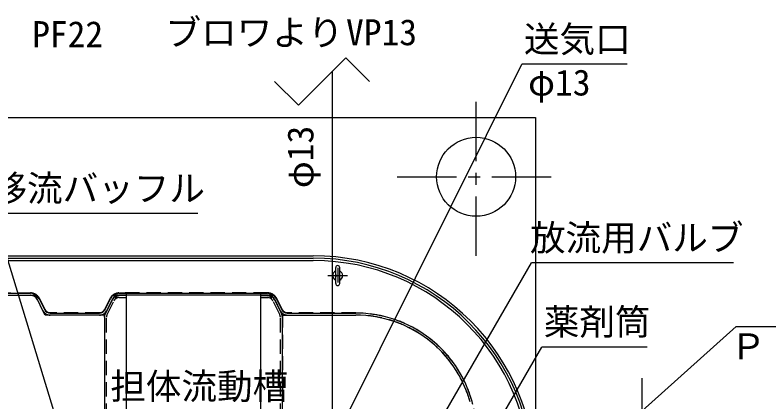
# Model space of a CAD drawing. Units: millimetres, scale not verified. Extents: x -23133 to 8910, y -6308 to 6308.
# Drawn here: x -4507 to -2601, y 1418 to 2398 of the extents above; entities that cross this region are included whole.
import ezdxf
from ezdxf.enums import TextEntityAlignment as Align

# ---------------------------------------------------------------- set-up
doc = ezdxf.new("R2010")
doc.units = ezdxf.units.MM
doc.header["$LTSCALE"] = 30
for name, pattern in [('CHAIN1', [8, 5, -1, 1, -1]), ('DASHED1', [1.8, 1.2, -0.6]), ('DOUBLE_CHAIN1', [8.8, 5, -1, 0.6, -0.6, 0.6, -1])]:
    doc.linetypes.add(name, pattern=pattern)
for name, color, linetype, lineweight in [('0-0_0E', 3, 'Continuous', 25), ('0-1_空気管', 3, 'Continuous', 25), ('0-5_機器', 2, 'Continuous', 25), ('0-6_文字', 3, 'Continuous', 25), ('0-D_07', 3, 'Continuous', 25)]:
    doc.layers.add(name, color=color, linetype=linetype, lineweight=lineweight)
doc.styles.add('ＭＳ ゴシック', font='')
doc.styles.get('ＭＳ ゴシック').set_extended_font_data('MS Gothic')

msp = doc.modelspace()

# ---------------------------------------------------------------- linework, layer by layer
at = {"layer": '0-0_0E'}
for p, q in [((-2921.12, 1395.72), (-2683.18, 1609.21)), ((-2683.18, 1609.21), (-1294.4, 1609.21))]:
    msp.add_line(p, q, dxfattribs=at)
at = {"layer": '0-0_0E', "linetype": 'CHAIN1'}
msp.add_line((-2921.12, 398.22), (-2921.12, 1478.22), dxfattribs=at)
at = {"layer": '0-1_空気管'}
for p, q in [((-5522.06, 1788.22), (-3753.15, 1788.22)), ((-5522.06, 1782.22), (-3753.15, 1782.22)), ((-5522.06, 1776.22), (-3753.15, 1776.22)), ((-3696.15, 1717.97), (-3696.15, 1758.47)), ((-3686.15, 1717.97), (-3686.15, 1758.47)), ((-4823.79, 1693.22), (-4468.51, 1693.22)), ((-4823.79, 1688.22), (-4468.51, 1688.22)), ((-4446.15, 1679.4), (-4432.2, 1651.51)), ((-4280.09, 1651.51), (-4266.15, 1679.4)), ((-4258.46, 1682.59), (-4279.04, 1641.44)), ((-4226.15, 1688.01), (-4244.15, 1687.54)), ((-4243.79, 1693.22), (-3868.51, 1693.22)), ((-3868.51, 1688.22), (-4243.79, 1688.22)), ((-4226.15, 1694.03), (-4241.1, 1693.64)), ((-4240.28, 1694.25), (-4226.15, 1694.25)), ((-4226.15, 1694.03), (-4226.15, 182.42)), ((-3886.15, 1694.03), (-3886.15, 182.42)), ((-3886.15, 1694.03), (-3871.2, 1693.64)), ((-3886.15, 1688.01), (-3868.15, 1687.54)), ((-3853.83, 1682.59), (-3833.26, 1641.44)), ((-3846.15, 1679.4), (-3832.21, 1651.51)), ((-4436.68, 1649.28), (-4450.62, 1677.17)), ((-4261.67, 1677.17), (-4275.62, 1649.28)), ((-3850.62, 1677.17), (-3836.68, 1649.28)), ((-4418.79, 1643.22), (-4293.51, 1643.22)), ((-3818.79, 1643.22), (-3645.47, 1643.22)), ((-4293.51, 1638.22), (-4418.79, 1638.22)), ((-4281.15, 1638.22), (-4281.15, 238.22)), ((-3831.15, 238.22), (-3831.15, 1638.22)), ((-3818.79, 1638.22), (-3645.47, 1638.22))]:
    msp.add_line(p, q, dxfattribs=at)
at = {"layer": '0-1_空気管', "linetype": 'CHAIN1'}
for p, q in [((-3691.15, 1757.37), (-3691.15, 1720.38)), ((-3716.15, 1738.22), (-3666.15, 1738.22))]:
    msp.add_line(p, q, dxfattribs=at)
at = {"layer": '0-1_空気管', "linetype": 'DASHED1'}
for p, q in [((-4823.79, 1694.22), (-4468.51, 1694.22)), ((-4823.79, 1688.22), (-4468.51, 1688.22)), ((-4431.31, 1651.96), (-4445.25, 1679.85)), ((-4267.04, 1679.85), (-4280.99, 1651.96)), ((-4274.57, 1639.21), (-4253.99, 1680.35)), ((-4244.02, 1682.54), (-4226.15, 1683.01)), ((-3868.51, 1694.22), (-4243.79, 1694.22)), ((-3868.51, 1688.22), (-4243.79, 1688.22)), ((-4240.97, 1688.64), (-4226.15, 1689.03)), ((-3871.33, 1688.64), (-3886.15, 1689.03)), ((-3886.15, 1683.01), (-3868.28, 1682.54)), ((-3837.73, 1639.21), (-3858.3, 1680.35)), ((-3831.31, 1651.96), (-3845.25, 1679.85)), ((-4436.68, 1649.28), (-4450.62, 1677.17)), ((-4261.67, 1677.17), (-4275.62, 1649.28)), ((-3850.62, 1677.17), (-3836.68, 1649.28)), ((-4293.51, 1644.22), (-4418.79, 1644.22)), ((-3831.15, 1642.5), (-3831.15, 1443.64)), ((-3645.47, 1644.22), (-3818.79, 1644.22)), ((-4293.51, 1638.22), (-4418.79, 1638.22)), ((-4281.15, 1638.22), (-4281.15, 1443.64)), ((-4276.15, 243.95), (-4276.15, 1632.5)), ((-3836.15, 243.95), (-3836.15, 1632.5)), ((-3818.79, 1638.22), (-3645.47, 1638.22))]:
    msp.add_line(p, q, dxfattribs=at)
at = {"layer": '0-1_空気管', "linetype": 'DOUBLE_CHAIN1'}
for p, q in [((-4468.51, 1688.22), (-4456.15, 1688.22)), ((-4450.62, 1677.17), (-4456.15, 1688.22)), ((-4279.04, 1641.44), (-4281.15, 1637.22)), ((-3833.26, 1641.44), (-3831.15, 1637.22)), ((-4281.15, 1632.5), (-4281.15, 1637.22)), ((-3831.15, 1632.5), (-3831.15, 1637.22))]:
    msp.add_line(p, q, dxfattribs=at)
for points in [[(-4418.79, 1638.22), (-4431.15, 1638.22), (-4436.68, 1649.28)], [(-4275.62, 1649.28), (-4281.15, 1638.22), (-4293.51, 1638.22)], [(-3836.68, 1649.28), (-3831.15, 1638.22), (-3818.79, 1638.22)]]:
    msp.add_lwpolyline(points, dxfattribs=at)
at = {"layer": '0-1_空気管'}
for centre, radius, start, end in [((-3753.15, 1226.22), 562, 0, 90), ((-3753.15, 1226.22), 556, 0, 90), ((-3753.15, 1226.22), 550, 0, 90), ((-3691.15, 1758.47), 5, 0, 180), ((-3691.15, 1738.22), 12.75, 113.089, 246.911), ((-3691.15, 1738.22), 6, 146.443, 213.557), ((-3691.15, 1738.22), 12.75, 293.089, 66.911), ((-3691.15, 1738.22), 6, 326.443, 33.557), ((-3691.15, 1717.97), 5, 180, 0), ((-4468.51, 1668.22), 25, 26.565, 90), ((-4468.51, 1668.22), 20, 26.565, 90), ((-4243.79, 1668.22), 25, 90, 153.435), ((-4243.79, 1668.22), 20, 90, 153.435), ((-4243.63, 1667.54), 20, 91.5, 153.436), ((-4240.58, 1673.64), 20, 91.5, 153.436), ((-3871.72, 1673.64), 20, 26.564, 88.5), ((-3868.51, 1668.22), 25, 26.565, 90), ((-3868.51, 1668.22), 20, 26.565, 90), ((-3868.67, 1667.54), 20, 26.564, 88.5), ((-4418.79, 1658.22), 20, 206.565, 270), ((-4418.79, 1658.22), 15, 206.565, 270), ((-4293.51, 1658.22), 15, 270, 333.435), ((-4293.51, 1658.22), 20, 270, 333.435), ((-4261.15, 1632.5), 20, 153.436, 180), ((-3818.79, 1658.22), 20, 206.565, 270), ((-3851.15, 1632.5), 20, 0, 26.564), ((-3818.79, 1658.22), 15, 206.565, 270), ((-3645.47, 1338.22), 305, 15.466, 90), ((-3645.47, 1338.22), 300, 15.466, 90), ((-5091.15, 938.22), 1805, 15.216, 15.466)]:
    msp.add_arc(centre, radius, start, end, dxfattribs=at)
at = {"layer": '0-1_空気管', "linetype": 'DASHED1'}
for centre, radius, start, end in [((-4468.51, 1668.22), 26, 26.565, 90), ((-4468.51, 1668.22), 20, 26.565, 90), ((-4243.79, 1668.22), 26, 90, 153.435), ((-4243.79, 1668.22), 20, 90, 153.435), ((-4243.63, 1667.54), 15, 91.5, 153.436), ((-4240.58, 1673.64), 15, 91.5, 153.436), ((-3871.72, 1673.64), 15, 26.564, 88.5), ((-3868.51, 1668.22), 26, 26.565, 90), ((-3868.51, 1668.22), 20, 26.565, 90), ((-3868.67, 1667.54), 15, 26.564, 88.5), ((-4418.79, 1658.22), 20, 206.565, 270), ((-4418.79, 1658.22), 14, 206.565, 270), ((-4293.51, 1658.22), 14, 270, 333.435), ((-4293.51, 1658.22), 20, 270, 333.435), ((-3818.79, 1658.22), 20, 206.565, 270), ((-3818.79, 1658.22), 14, 206.565, 270), ((-3645.47, 1338.22), 305, 15.466, 90), ((-4261.15, 1632.5), 15, 153.436, 180), ((-3851.15, 1632.5), 15, 0, 26.564), ((-3645.47, 1338.22), 300, 15.466, 90), ((-5091.15, 938.22), 1805, 0, 15.466)]:
    msp.add_arc(centre, radius, start, end, dxfattribs=at)
at = {"layer": '0-5_機器', "linetype": 'CHAIN1'}
for p, q in [((-3341.15, 1788.22), (-3341.15, 2188.22)), ((-3541.15, 1988.22), (-3141.15, 1988.22))]:
    msp.add_line(p, q, dxfattribs=at)
at = {"layer": '0-5_機器'}
for p, q in [((-5991.15, 2138.22), (-3191.15, 2138.22)), ((-3191.15, 2138.22), (-3191.15, -261.78))]:
    msp.add_line(p, q, dxfattribs=at)
msp.add_circle((-3341.15, 1988.22), 100, dxfattribs=at)
at = {"layer": '0-6_文字'}
for p, q in [((-3704.49, 1311.22), (-3225.33, 2273.03)), ((-2959.33, 2273.03), (-3225.33, 2273.03)), ((-3578.2, 1116.87), (-3201, 1770.2)), ((-2690, 1770.2), (-3201, 1770.2)), ((-3533.83, 935.55), (-3174.9, 1557.25)), ((-2908.9, 1557.25), (-3174.9, 1557.25))]:
    msp.add_line(p, q, dxfattribs=at)
msp.add_lwpolyline([(-4044.94, 1895.3), (-4562.94, 1895.3), (-4347.32, 1191.69)], dxfattribs=at)
at = {"layer": '0-D_07', "color": 7}
for p, q in [((-3670.63, 2289.38), (-3790.63, 2169.38)), ((-3610.63, 2229.38), (-3670.63, 2289.38)), ((-3790.63, 2169.38), (-3850.63, 2229.38))]:
    msp.add_line(p, q, dxfattribs=at)
at = {"layer": '0-D_07', "color": 6}
msp.add_line((-3704.49, 1311.22), (-3704.49, 2255.52), dxfattribs=at)

# ---------------------------------------------------------------- texts
at = {"layer": '0-0_0E', "color": 4, "style": 'ＭＳ ゴシック'}
msp.add_text('ＰＦ管コネクター（ＦＰＫ－３６）', height=65.98, dxfattribs=at).set_placement((-2697.96, 1506.11), align=Align.BOTTOM_LEFT)
at = {"layer": '0-1_空気管', "color": 4, "style": 'ＭＳ ゴシック'}
msp.add_text('φ13', height=65.98, rotation=90, dxfattribs=at).set_placement((-3732.72, 1959.49), align=Align.BOTTOM_LEFT)
at = {"layer": '0-6_文字', "color": 4, "style": 'ＭＳ ゴシック'}
for s, p in [('ブロワより', (-4126.68, 2300.85)), ('VP13', (-3670.11, 2301.52)), ('PF22', (-4463.93, 2296.64)), ('送気口', (-3220.33, 2284.03)), ('φ13', (-3209.74, 2174.23)), ('移流バッフル', (-4566.94, 1906.3)), ('放流用バルブ', (-3205, 1781.2)), ('薬剤筒', (-3169.9, 1568.25)), ('担体流動槽', (-4266.38, 1405.15))]:
    msp.add_text(s, height=65.98, dxfattribs=at).set_placement(p, align=Align.BOTTOM_LEFT)

doc.saveas('drawing.dxf')
